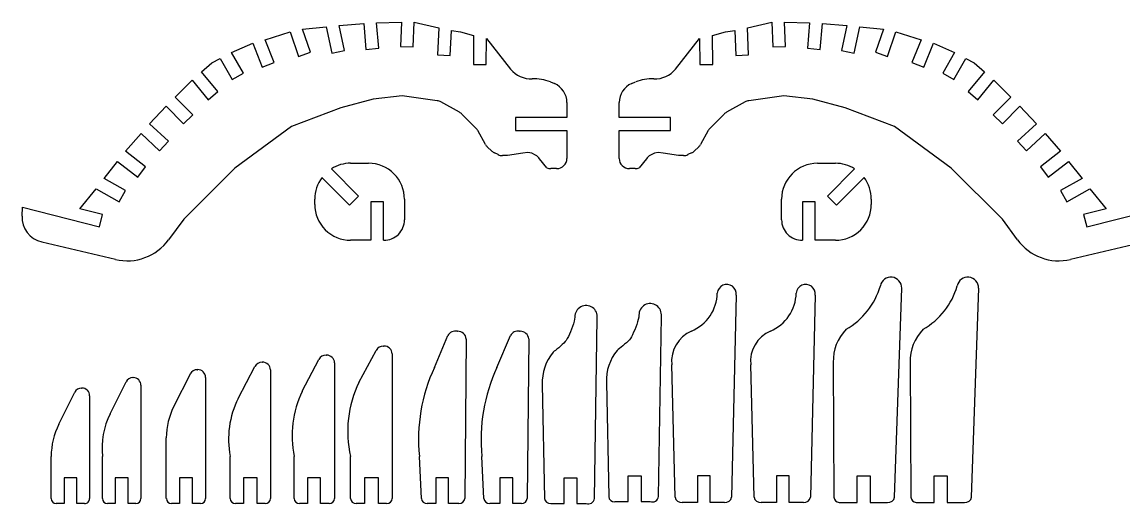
# Model space of a CAD drawing. Extents: x -436 to 71, y -339 to 15.
# Drawn here: x -404.2 to -146.4, y -121.1 to -8.5 of the extents above; entities that cross this region are included whole.
import ezdxf

# ---------------------------------------------------------------- set-up
doc = ezdxf.new("R2010")
doc.units = 0
doc.header["$MEASUREMENT"] = 0
doc.layers.get('0').update_dxf_attribs({"color": 3, "linetype": 'CONTINUOUS'})

msp = doc.modelspace()

# ---------------------------------------------------------------- linework, layer by layer
at = {"color": 3, "linetype": 'Continuous'}
for p, q in [((-338.59, -10.19), (-333.03, -9.64)), ((-336.7, -15.53), (-338.59, -10.19)), ((-333.03, -9.64), (-331.7, -15.77)), ((-330.02, -9.35), (-324.28, -8.82)), ((-328.77, -15.13), (-330.02, -9.35)), ((-324.28, -8.82), (-323.76, -14.91)), ((-321.29, -8.67), (-315.44, -8.51)), ((-320.77, -14.65), (-321.29, -8.67)), ((-315.44, -8.51), (-315.67, -14.2)), ((-312.68, -14.33), (-312.44, -8.56)), ((-312.44, -8.56), (-306.73, -9.85)), ((-306.73, -9.85), (-307.03, -16.2)), ((-234.5, -9.85), (-228.8, -8.56)), ((-234.2, -16.2), (-234.5, -9.85)), ((-228.8, -8.56), (-228.56, -14.33)), ((-225.56, -14.2), (-225.8, -8.51)), ((-225.8, -8.51), (-219.95, -8.67)), ((-219.95, -8.67), (-220.46, -14.65)), ((-217.47, -14.91), (-216.95, -8.82)), ((-216.95, -8.82), (-211.21, -9.35)), ((-211.21, -9.35), (-212.47, -15.13)), ((-209.54, -15.77), (-208.21, -9.64)), ((-208.21, -9.64), (-202.64, -10.19)), ((-202.64, -10.19), (-204.54, -15.53)), ((-347.37, -12.65), (-341.5, -10.82)), ((-345.22, -17.96), (-347.37, -12.65)), ((-341.5, -10.82), (-339.53, -16.53)), ((-304.04, -16.34), (-303.77, -10.52)), ((-303.77, -10.52), (-301.59, -10.82)), ((-301.59, -10.82), (-298.56, -11.68)), ((-298.56, -11.68), (-298.62, -18.43)), ((-295.62, -18.45), (-295.57, -12.39)), ((-295.57, -12.39), (-289.89, -19.52)), ((-251.35, -19.52), (-245.67, -12.39)), ((-245.67, -12.39), (-245.62, -18.45)), ((-242.68, -11.68), (-239.65, -10.82)), ((-242.62, -18.43), (-242.68, -11.68)), ((-239.65, -10.82), (-237.46, -10.52)), ((-237.46, -10.52), (-237.2, -16.34)), ((-201.71, -16.53), (-199.73, -10.82)), ((-199.73, -10.82), (-193.86, -12.65)), ((-193.86, -12.65), (-196.02, -17.96)), ((-355.23, -15.64), (-350.25, -13.48)), ((-350.25, -13.48), (-348, -19.07)), ((-331.7, -15.77), (-328.77, -15.13)), ((-323.76, -14.91), (-320.77, -14.65)), ((-315.67, -14.2), (-312.68, -14.33)), ((-228.56, -14.33), (-225.56, -14.2)), ((-220.46, -14.65), (-217.47, -14.91)), ((-212.47, -15.13), (-209.54, -15.77)), ((-193.23, -19.07), (-190.99, -13.48)), ((-190.99, -13.48), (-186, -15.64)), ((-362.2, -20.12), (-359.78, -18.04)), ((-359.78, -18.04), (-357.88, -17.06)), ((-357.88, -17.06), (-355.03, -21.97)), ((-352.43, -20.46), (-355.23, -15.64)), ((-348, -19.07), (-345.22, -17.96)), ((-339.53, -16.53), (-336.7, -15.53)), ((-307.03, -16.2), (-304.04, -16.34)), ((-237.2, -16.34), (-234.2, -16.2)), ((-204.54, -15.53), (-201.71, -16.53)), ((-196.02, -17.96), (-193.23, -19.07)), ((-186, -15.64), (-188.8, -20.46)), ((-186.21, -21.97), (-183.36, -17.06)), ((-183.36, -17.06), (-181.46, -18.04)), ((-181.46, -18.04), (-179.04, -20.12)), ((-358.37, -24.77), (-362.2, -20.12)), ((-355.03, -21.97), (-352.43, -20.46)), ((-298.62, -18.43), (-295.62, -18.45)), ((-245.62, -18.45), (-242.62, -18.43)), ((-188.8, -20.46), (-186.21, -21.97)), ((-179.04, -20.12), (-182.87, -24.77)), ((-368.37, -26.04), (-364.44, -22.11)), ((-364.44, -22.11), (-360.68, -26.68)), ((-280.59, -22.51), (-279.67, -22.9)), ((-261.57, -22.9), (-260.64, -22.51)), ((-180.55, -26.68), (-176.8, -22.11)), ((-176.8, -22.11), (-172.87, -26.04)), ((-360.68, -26.68), (-358.37, -24.77)), ((-315.27, -25.75), (-322.03, -26.56)), ((-307.05, -26.9), (-315.27, -25.75)), ((-225.97, -25.75), (-234.19, -26.9)), ((-219.21, -26.56), (-225.97, -25.75)), ((-182.87, -24.77), (-180.55, -26.68)), ((-374.36, -32.3), (-370.46, -28.19)), ((-370.46, -28.19), (-366.41, -32.28)), ((-364.28, -30.17), (-368.37, -26.04)), ((-322.03, -26.56), (-329.63, -28.57)), ((-301.83, -29.61), (-306.21, -27.17)), ((-276.73, -27.32), (-276.73, -30.85)), ((-264.5, -30.85), (-264.5, -27.32)), ((-235.02, -27.17), (-239.41, -29.61)), ((-211.6, -28.57), (-219.21, -26.56)), ((-172.87, -26.04), (-176.96, -30.17)), ((-174.83, -32.28), (-170.77, -28.19)), ((-170.77, -28.19), (-166.87, -32.3)), ((-366.41, -32.28), (-364.28, -30.17)), ((-329.63, -28.57), (-341.15, -32.89)), ((-297.97, -33.36), (-301.29, -30.02)), ((-276.73, -30.85), (-288.73, -30.85)), ((-288.73, -30.85), (-288.73, -33.85)), ((-252.5, -30.85), (-264.5, -30.85)), ((-252.5, -33.85), (-252.5, -30.85)), ((-239.94, -30.02), (-243.27, -33.36)), ((-200.09, -32.89), (-211.6, -28.57)), ((-176.96, -30.17), (-174.83, -32.28)), ((-369.97, -36.38), (-374.36, -32.3)), ((-341.15, -32.89), (-354.46, -42.65)), ((-186.78, -42.65), (-200.09, -32.89)), ((-166.87, -32.3), (-171.26, -36.38)), ((-380.03, -38.72), (-376.37, -34.53)), ((-376.37, -34.53), (-372.02, -38.58)), ((-295.8, -37.1), (-297.57, -33.89)), ((-288.73, -33.85), (-276.73, -33.85)), ((-276.73, -33.85), (-276.73, -40.37)), ((-264.5, -40.37), (-264.5, -33.85)), ((-264.5, -33.85), (-252.5, -33.85)), ((-243.67, -33.89), (-245.44, -37.1)), ((-169.22, -38.58), (-164.86, -34.53)), ((-164.86, -34.53), (-161.21, -38.72)), ((-372.02, -38.58), (-369.97, -36.38)), ((-294.31, -38.67), (-295.35, -37.67)), ((-245.88, -37.67), (-246.92, -38.67)), ((-171.26, -36.38), (-169.22, -38.58)), ((-385.04, -45.05), (-381.88, -41.1)), ((-381.88, -41.1), (-377.15, -44.73)), ((-375.32, -42.35), (-380.03, -38.72)), ((-292.83, -39.5), (-293.69, -39.09)), ((-290.65, -39.73), (-291.8, -39.73)), ((-287.06, -39.13), (-290.65, -39.73)), ((-285.87, -38.99), (-287.06, -39.13)), ((-284.97, -39.14), (-285.87, -38.99)), ((-284.05, -39.63), (-284.97, -39.14)), ((-281.41, -42.59), (-283.13, -40.5)), ((-258.11, -40.5), (-259.83, -42.59)), ((-256.27, -39.14), (-257.18, -39.63)), ((-255.37, -38.99), (-256.27, -39.14)), ((-254.17, -39.13), (-255.37, -38.99)), ((-250.58, -39.73), (-254.17, -39.13)), ((-249.43, -39.73), (-250.58, -39.73)), ((-247.55, -39.09), (-248.4, -39.5)), ((-161.21, -38.72), (-165.91, -42.35)), ((-164.09, -44.73), (-159.36, -41.1)), ((-159.36, -41.1), (-156.2, -45.05)), ((-377.15, -44.73), (-375.32, -42.35)), ((-354.46, -42.65), (-366.4, -54.59)), ((-325.46, -49.19), (-331.83, -42.82)), ((-327.33, -41.51), (-323.13, -41.51)), ((-279.13, -42.77), (-280.5, -42.77)), ((-260.74, -42.77), (-262.1, -42.77)), ((-218.1, -41.51), (-213.9, -41.51)), ((-209.41, -42.82), (-215.78, -49.19)), ((-174.83, -54.59), (-186.78, -42.65)), ((-165.91, -42.35), (-164.09, -44.73)), ((-380.01, -47.92), (-385.04, -45.05)), ((-334.04, -44.85), (-327.58, -51.31)), ((-213.66, -51.31), (-207.2, -44.85)), ((-156.2, -45.05), (-161.23, -47.92)), ((-390.69, -52.18), (-386.89, -47.5)), ((-386.89, -47.5), (-381.48, -50.54)), ((-381.48, -50.54), (-380.01, -47.92)), ((-161.23, -47.92), (-159.76, -50.54)), ((-159.76, -50.54), (-154.35, -47.5)), ((-154.35, -47.5), (-150.54, -52.18)), ((-335.73, -51.12), (-335.73, -49.92)), ((-327.58, -51.31), (-325.46, -49.19)), ((-319.62, -50.52), (-322.62, -50.52)), ((-322.62, -50.52), (-322.62, -59.52)), ((-319.62, -59.51), (-319.62, -50.52)), ((-314.73, -49.92), (-314.73, -54.72)), ((-226.5, -54.72), (-226.5, -49.92)), ((-218.62, -50.52), (-221.62, -50.52)), ((-221.62, -50.52), (-221.62, -59.51)), ((-218.62, -59.52), (-218.62, -50.52)), ((-215.78, -49.19), (-213.66, -51.31)), ((-205.5, -49.92), (-205.5, -51.12)), ((-404.22, -53.87), (-404.14, -51.79)), ((-404.14, -51.79), (-386.12, -56.41)), ((-385.4, -53.5), (-390.69, -52.18)), ((-386.12, -56.41), (-385.4, -53.5)), ((-150.54, -52.18), (-155.84, -53.5)), ((-155.84, -53.5), (-155.11, -56.41)), ((-155.11, -56.41), (-137.09, -51.79)), ((-366.4, -54.59), (-369.92, -59.4)), ((-171.32, -59.4), (-174.83, -54.59)), ((-382.37, -64), (-399.6, -59.92)), ((-322.62, -59.52), (-327.33, -59.52)), ((-213.9, -59.52), (-218.62, -59.52)), ((-141.63, -59.92), (-158.87, -64)), ((-200.04, -119.56), (-198.38, -70.7)), ((-182.04, -119.56), (-180.38, -70.7)), ((-237.11, -72.34), (-238.19, -119.56)), ((-218.64, -72.34), (-219.72, -119.56)), ((-259.86, -77.01), (-259.93, -77.48)), ((-255.28, -119.41), (-254.61, -77.3)), ((-275.4, -79.65), (-275.62, -80.27)), ((-275.21, -79.04), (-275.4, -79.65)), ((-275.05, -78.46), (-275.21, -79.04)), ((-274.94, -77.92), (-275.05, -78.46)), ((-274.86, -77.45), (-274.94, -77.92)), ((-270.28, -119.86), (-269.61, -77.74)), ((-260.62, -79.83), (-260.86, -80.45)), ((-260.4, -79.21), (-260.62, -79.83)), ((-260.21, -78.6), (-260.4, -79.21)), ((-260.05, -78.01), (-260.21, -78.6)), ((-259.93, -77.48), (-260.05, -78.01)), ((-307.71, -89.25), (-304.58, -81.79)), ((-302.41, -80.79), (-302.31, -80.79)), ((-293.09, -89.25), (-289.96, -81.79)), ((-287.79, -80.79), (-287.69, -80.79)), ((-276.37, -82.02), (-276.63, -82.51)), ((-276.11, -81.48), (-276.37, -82.02)), ((-275.86, -80.89), (-276.11, -81.48)), ((-275.62, -80.27), (-275.86, -80.89)), ((-261.88, -82.47), (-262.11, -82.76)), ((-261.63, -82.07), (-261.88, -82.47)), ((-261.37, -81.58), (-261.63, -82.07)), ((-261.11, -81.03), (-261.37, -81.58)), ((-260.86, -80.45), (-261.11, -81.03)), ((-319.65, -84.27), (-319.56, -84.27)), ((-300.29, -82.59), (-300.64, -119.86)), ((-285.66, -82.59), (-286.02, -119.86)), ((-279.05, -84.95), (-279.42, -85.24)), ((-278.65, -84.62), (-279.05, -84.95)), ((-278.22, -84.26), (-278.65, -84.62)), ((-277.81, -83.89), (-278.22, -84.26)), ((-277.43, -83.53), (-277.81, -83.89)), ((-277.11, -83.2), (-277.43, -83.53)), ((-276.88, -82.92), (-277.11, -83.2)), ((-276.63, -82.51), (-276.88, -82.92)), ((-264.71, -85.03), (-264.9, -85.18)), ((-264.42, -84.8), (-264.71, -85.03)), ((-264.05, -84.51), (-264.42, -84.8)), ((-263.65, -84.18), (-264.05, -84.51)), ((-263.22, -83.82), (-263.65, -84.18)), ((-262.81, -83.45), (-263.22, -83.82)), ((-262.43, -83.09), (-262.81, -83.45)), ((-262.11, -82.76), (-262.43, -83.09)), ((-338.68, -94.82), (-334.77, -87.37)), ((-333.07, -86.37), (-332.98, -86.37)), ((-325.43, -92.72), (-321.39, -85.26)), ((-317.61, -86.07), (-317.61, -119.86)), ((-279.9, -85.62), (-279.97, -85.68)), ((-279.71, -85.47), (-279.9, -85.62)), ((-279.42, -85.24), (-279.71, -85.47)), ((-264.9, -85.18), (-264.97, -85.24)), ((-363.2, -89.76), (-363.11, -89.76)), ((-353.68, -96.47), (-349.77, -89.01)), ((-348.07, -88.02), (-347.98, -88.02)), ((-346.09, -89.82), (-346.09, -119.86)), ((-331.09, -88.17), (-331.09, -119.86)), ((-251.41, -119.56), (-252.18, -88.62)), ((-232.94, -119.56), (-233.71, -88.62)), ((-214.39, -88.05), (-214.29, -119.56)), ((-196.39, -88.05), (-196.29, -119.56)), ((-383.62, -100.07), (-379.89, -92.61)), ((-378.28, -91.61), (-378.2, -91.61)), ((-368.65, -98.21), (-364.84, -90.75)), ((-361.28, -91.56), (-361.28, -119.86)), ((-267.49, -92.75), (-266.95, -119.41)), ((-395.62, -102.51), (-391.89, -95.05)), ((-390.28, -94.06), (-390.2, -94.06)), ((-376.4, -93.41), (-376.4, -119.86)), ((-282.49, -93.19), (-281.95, -119.86)), ((-388.4, -95.86), (-388.4, -119.86)), ((-370.46, -119.86), (-370.46, -105.72)), ((-397.4, -119.86), (-397.4, -110.02)), ((-385.4, -119.86), (-385.4, -110.02)), ((-355.55, -119.86), (-355.55, -110.02)), ((-340.55, -119.86), (-340.55, -110.02)), ((-327.35, -119.86), (-327.35, -110.02)), ((-310.77, -119.86), (-311.23, -110.02)), ((-296.15, -119.86), (-296.6, -110.02)), ((-391.4, -115.06), (-394.4, -115.06)), ((-394.4, -115.06), (-394.4, -121.06)), ((-391.4, -121.06), (-391.4, -115.06)), ((-379.4, -115.06), (-382.4, -115.06)), ((-382.4, -115.06), (-382.4, -121.06)), ((-379.4, -121.06), (-379.4, -115.06)), ((-364.34, -115.06), (-367.4, -115.06)), ((-367.4, -115.06), (-367.4, -121.06)), ((-364.34, -121.06), (-364.34, -115.06)), ((-349.24, -115.06), (-352.4, -115.06)), ((-352.4, -115.06), (-352.4, -121.06)), ((-349.24, -121.06), (-349.24, -115.06)), ((-334.4, -115.06), (-337.4, -115.06)), ((-337.4, -115.06), (-337.4, -121.06)), ((-334.4, -121.06), (-334.4, -115.06)), ((-320.85, -115.06), (-324.1, -115.06)), ((-324.1, -115.06), (-324.1, -121.06)), ((-320.85, -121.06), (-320.85, -115.06)), ((-304.4, -115.06), (-307.4, -115.06)), ((-307.4, -115.06), (-307.4, -121.06)), ((-304.4, -121.06), (-304.4, -115.06)), ((-289.4, -115.06), (-292.4, -115.06)), ((-292.4, -115.06), (-292.4, -121.06)), ((-289.4, -121.06), (-289.4, -115.06)), ((-277.4, -121.06), (-277.4, -115.06)), ((-277.4, -115.06), (-274.4, -115.06)), ((-274.4, -115.06), (-274.4, -121.06)), ((-262.39, -120.61), (-262.39, -114.61)), ((-262.39, -114.61), (-259.39, -114.61)), ((-259.39, -114.61), (-259.39, -120.61)), ((-243.17, -114.61), (-246.17, -114.61)), ((-246.17, -114.61), (-246.17, -120.79)), ((-243.17, -120.79), (-243.17, -114.61)), ((-224.69, -114.61), (-227.69, -114.61)), ((-227.69, -114.61), (-227.69, -120.79)), ((-224.69, -120.79), (-224.69, -114.61)), ((-208.78, -120.79), (-208.78, -114.61)), ((-208.78, -114.61), (-205.78, -114.61)), ((-205.78, -114.61), (-205.78, -120.79)), ((-190.78, -120.79), (-190.78, -114.61)), ((-190.78, -114.61), (-187.78, -114.61)), ((-187.78, -114.61), (-187.78, -120.79)), ((-394.4, -121.06), (-396.2, -121.06)), ((-389.6, -121.06), (-391.4, -121.06)), ((-382.4, -121.06), (-384.2, -121.06)), ((-377.6, -121.06), (-379.4, -121.06)), ((-367.4, -121.06), (-369.23, -121.06)), ((-362.5, -121.06), (-364.34, -121.06)), ((-352.4, -121.06), (-354.29, -121.06)), ((-347.35, -121.06), (-349.24, -121.06)), ((-337.4, -121.06), (-339.29, -121.06)), ((-332.35, -121.06), (-334.4, -121.06)), ((-324.1, -121.06), (-326.05, -121.06)), ((-318.91, -121.06), (-320.85, -121.06)), ((-307.4, -121.06), (-309.42, -121.06)), ((-301.99, -121.06), (-304.4, -121.06)), ((-292.4, -121.06), (-294.8, -121.06)), ((-287.37, -121.06), (-289.4, -121.06)), ((-280.52, -121.06), (-277.4, -121.06)), ((-274.4, -121.06), (-272.25, -121.06)), ((-265.52, -120.61), (-262.39, -120.61)), ((-259.39, -120.61), (-257.25, -120.61)), ((-246.17, -120.79), (-249.74, -120.79)), ((-239.86, -120.79), (-243.17, -120.79)), ((-227.69, -120.79), (-231.27, -120.79)), ((-221.39, -120.79), (-224.69, -120.79)), ((-213, -120.79), (-208.78, -120.79)), ((-205.78, -120.79), (-201.71, -120.79)), ((-195, -120.79), (-190.78, -120.79)), ((-187.78, -120.79), (-183.71, -120.79))]:
    msp.add_line(p, q, dxfattribs=at)
for centre, radius, start, end in [((-285.2, -15.78), 6, 218.5385, 273.2126), ((-256.04, -15.78), 6, 266.788, 321.4614), ((-284.32, -31.36), 9.6, 67.145, 93.2118), ((-281.53, -27.32), 4.8, 359.9986, 67.1448), ((-259.7, -27.32), 4.8, 112.8566, 180.0008), ((-256.91, -31.36), 9.6, 86.7895, 112.8534), ((-307.38, -29.28), 2.4, 60.9571, 82.0558), ((-233.86, -29.27), 2.4, 97.9391, 119.0453), ((-303, -31.71), 2.4, 44.8522, 60.9455), ((-238.24, -31.71), 2.4, 119.0516, 135.1519), ((-299.67, -35.05), 2.4, 28.9364, 44.8452), ((-241.57, -35.05), 2.4, 135.1415, 151.0771), ((-293.7, -35.94), 2.4, 208.9205, 226.4092), ((-292.66, -36.93), 2.4, 226.3937, 244.5453), ((-248.58, -36.93), 2.4, 295.4603, 313.6015), ((-247.54, -35.94), 2.4, 313.6045, 331.0686), ((-291.8, -37.33), 2.4, 244.5368, 270.0033), ((-285.17, -41.75), 2.4, 31.4857, 62.1169), ((-279.13, -40.37), 2.4, 270.0008, 359.9978), ((-262.1, -40.37), 2.4, 180.0027, 269.9978), ((-256.06, -41.75), 2.4, 117.8738, 148.5157), ((-249.43, -37.33), 2.4, 269.9967, 295.4619), ((-327.33, -49.91), 8.4, 89.9997, 122.3277), ((-323.13, -49.92), 8.4, 359.9995, 90.0005), ((-280.5, -40.37), 2.4, 247.7991, 269.9989), ((-260.74, -40.37), 2.4, 270, 292.2043), ((-218.1, -49.92), 8.4, 90.0011, 179.9987), ((-213.9, -49.92), 8.4, 57.6745, 89.9986), ((-327.33, -49.91), 8.4, 142.9183, 180.0005), ((-213.9, -49.91), 8.4, 359.9987, 37.0821), ((-327.33, -51.12), 8.4, 179.9992, 270), ((-213.9, -51.12), 8.4, 269.9981, 0.0017), ((-398.22, -54.08), 6, 178.0011, 256.689), ((-319.53, -54.71), 4.8, 269.0346, 359.9984), ((-221.7, -54.72), 4.8, 179.9989, 270.9672), ((-379.61, -52.32), 12, 256.6903, 323.8442), ((-161.63, -52.32), 12, 216.1557, 283.3098), ((-200.91, -70.66), 2.52, 359.1787, 169.222), ((-182.91, -70.66), 2.52, 359.1704, 169.231), ((-251.3, -71.72), 9.75, 292.4249, 359.2147), ((-239.33, -72.07), 2.23, 352.8379, 174.5981), ((-232.83, -71.72), 9.75, 292.4259, 359.2116), ((-220.85, -72.07), 2.23, 352.8749, 174.5612), ((-220.14, -65.17), 17.5, 300.0636, 343.3264), ((-202.14, -65.17), 17.5, 300.0629, 343.3276), ((-272.24, -77.4), 2.63, 352.5651, 181.1091), ((-257.24, -76.95), 2.63, 352.549, 181.1255), ((-302.79, -82.82), 2.07, 79.4448, 149.8923), ((-302.21, -82.71), 1.92, 3.5651, 93.1872), ((-288.17, -82.82), 2.07, 79.4414, 149.8999), ((-287.58, -82.71), 1.92, 3.5695, 93.1835), ((-244.54, -87.8), 7.69, 113.2858, 186.1256), ((-226.07, -87.8), 7.69, 113.2884, 186.1243), ((-204.02, -87.64), 10.38, 135.1548, 182.2949), ((-186.02, -87.64), 10.38, 135.155, 182.2945), ((-319.68, -86.24), 1.97, 89.1274, 150.3362), ((-319.48, -86.14), 1.88, 2.3438, 92.1698), ((-333.09, -88.27), 1.9, 89.428, 151.5026), ((-332.94, -88.22), 1.85, 1.4463, 91.3806), ((-271.23, -92.79), 11.27, 140.8939, 182.0472), ((-256.23, -92.35), 11.27, 140.8947, 182.0468), ((-363.21, -91.6), 1.84, 89.7593, 152.6606), ((-363.09, -91.57), 1.82, 0.5712, 90.5646), ((-348.09, -89.92), 1.9, 89.4249, 151.5064), ((-347.94, -89.86), 1.85, 1.4484, 91.3806), ((-271.89, -105.99), 39.55, 154.9483, 185.8501), ((-257.26, -105.99), 39.55, 154.9483, 185.8503), ((-378.28, -93.41), 1.8, 89.9971, 153.4362), ((-378.2, -93.41), 1.8, 0.0022, 90.0029), ((-301.79, -104.1), 26.23, 154.2936, 193.0457), ((-390.28, -95.86), 1.8, 89.9985, 153.437), ((-390.2, -95.86), 1.8, 359.9971, 90.0012), ((-316.91, -105.21), 24.12, 154.5049, 191.5144), ((-333.91, -106.09), 21.99, 154.054, 190.2861), ((-366.97, -108.17), 18.52, 154.0528, 185.7449), ((-353.93, -105.73), 16.53, 152.9436, 179.9798), ((-380.6, -110.02), 16.8, 153.435, 179.9999), ((-396.2, -119.86), 1.2, 180.0087, 269.9948), ((-389.6, -119.86), 1.2, 269.9934, 0.0044), ((-384.2, -119.86), 1.2, 180.0098, 269.9923), ((-377.6, -119.86), 1.2, 270.0008, 359.9967), ((-369.24, -119.84), 1.21, 180.5755, 270.559), ((-362.49, -119.84), 1.21, 269.4383, 359.4234), ((-354.32, -119.82), 1.23, 181.4505, 271.3799), ((-347.32, -119.82), 1.23, 268.6216, 358.5526), ((-339.32, -119.82), 1.23, 181.4453, 271.384), ((-332.32, -119.82), 1.23, 268.6219, 358.5516), ((-326.1, -119.8), 1.25, 182.3527, 272.1656), ((-318.86, -119.8), 1.25, 267.8285, 357.6503), ((-309.49, -119.78), 1.28, 183.5844, 273.171), ((-301.92, -119.78), 1.28, 266.8283, 356.4195), ((-294.87, -119.78), 1.28, 183.5825, 273.1726), ((-287.3, -119.78), 1.28, 266.8277, 356.4224), ((-280.63, -119.73), 1.33, 185.4686, 274.5786), ((-271.75, -119.66), 1.48, 250.459, 352.2913), ((-265.63, -119.29), 1.33, 185.4669, 274.5823), ((-256.75, -119.21), 1.48, 250.4506, 352.2929), ((-249.93, -119.3), 1.5, 189.7624, 277.2039), ((-239.67, -119.3), 1.5, 262.7936, 350.2457), ((-231.46, -119.3), 1.5, 189.7664, 277.201), ((-221.2, -119.3), 1.5, 262.7894, 350.2491), ((-212.81, -119.3), 1.5, 189.7657, 262.7967), ((-201.52, -119.3), 1.5, 262.7967, 350.2416), ((-194.81, -119.3), 1.5, 189.7645, 262.8035), ((-183.52, -119.3), 1.5, 262.7921, 350.2432)]:
    msp.add_arc(centre, radius, start, end, dxfattribs=at)

doc.saveas('drawing.dxf')
